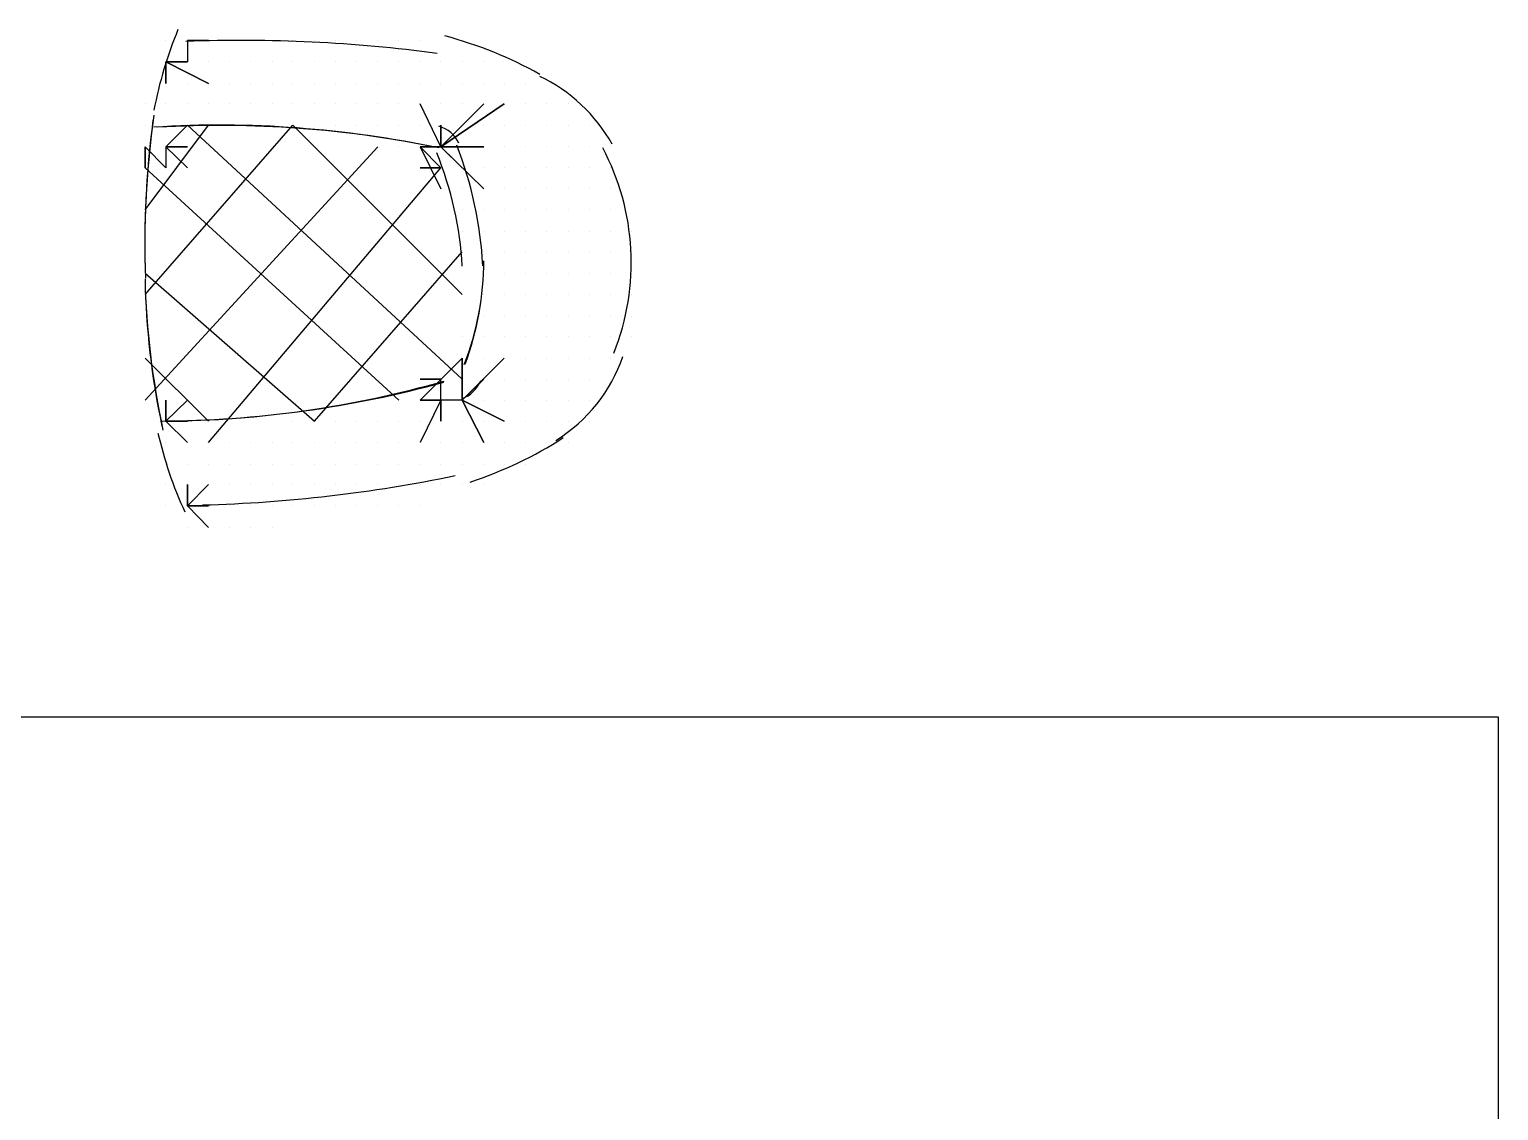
# Model space of a CAD drawing. Header units: millimetres. Extents: x 14 to 406, y 10 to 287.
# Drawn here: x 331.098 to 334.038, y 134.313 to 136.477 of the extents above; entities that cross this region are included whole.
import ezdxf

# ---------------------------------------------------------------- set-up
doc = ezdxf.new("R2010")
doc.units = ezdxf.units.MM
doc.layers.get('0').update_dxf_attribs({"linetype": 'CONTINUOUS'})

msp = doc.modelspace()

# ---------------------------------------------------------------- linework, layer by layer
at = {"color": 0}
for p, q in [((331.371, 136.455), (331.371, 136.455)), ((331.371, 136.455), (331.371, 136.455)), ((331.414, 136.455), (331.456, 136.455)), ((331.456, 136.455), (331.414, 136.455)), ((331.414, 136.455), (331.414, 136.412)), ((331.414, 136.455), (331.414, 136.455)), ((331.414, 136.455), (331.414, 136.455)), ((331.414, 136.455), (331.414, 136.455)), ((331.414, 136.455), (331.414, 136.455)), ((331.456, 136.455), (331.456, 136.455)), ((331.456, 136.455), (331.456, 136.455)), ((331.456, 136.455), (331.456, 136.455)), ((331.456, 136.455), (331.456, 136.455)), ((331.498, 136.455), (331.498, 136.455)), ((331.498, 136.455), (331.498, 136.455)), ((331.498, 136.455), (331.498, 136.455)), ((331.541, 136.455), (331.541, 136.455)), ((331.541, 136.455), (331.541, 136.455)), ((331.541, 136.455), (331.541, 136.455)), ((331.541, 136.455), (331.541, 136.455)), ((331.584, 136.455), (331.584, 136.455)), ((331.584, 136.455), (331.584, 136.455)), ((331.584, 136.455), (331.584, 136.455)), ((331.584, 136.455), (331.584, 136.455)), ((331.625, 136.455), (331.625, 136.455)), ((331.625, 136.455), (331.625, 136.455)), ((331.625, 136.455), (331.625, 136.455)), ((331.625, 136.455), (331.625, 136.455)), ((331.668, 136.455), (331.668, 136.455)), ((331.668, 136.455), (331.668, 136.455)), ((331.668, 136.455), (331.668, 136.455)), ((331.71, 136.455), (331.71, 136.455)), ((331.71, 136.455), (331.71, 136.455)), ((331.71, 136.455), (331.71, 136.455)), ((331.71, 136.455), (331.71, 136.455)), ((331.752, 136.455), (331.752, 136.455)), ((331.752, 136.455), (331.752, 136.455)), ((331.752, 136.455), (331.752, 136.455)), ((331.752, 136.455), (331.752, 136.455)), ((331.795, 136.455), (331.795, 136.455)), ((331.795, 136.455), (331.795, 136.455)), ((331.837, 136.455), (331.837, 136.455)), ((331.88, 136.455), (331.88, 136.455)), ((331.414, 136.412), (331.371, 136.412)), ((331.371, 136.412), (331.456, 136.369)), ((331.456, 136.369), (331.371, 136.412)), ((331.371, 136.412), (331.414, 136.412)), ((331.414, 136.412), (331.371, 136.412)), ((331.371, 136.412), (331.371, 136.369)), ((331.371, 136.369), (331.371, 136.412)), ((331.371, 136.412), (331.371, 136.412)), ((331.371, 136.412), (331.371, 136.412)), ((331.371, 136.412), (331.371, 136.412)), ((331.414, 136.412), (331.414, 136.412)), ((331.414, 136.412), (331.414, 136.412)), ((331.414, 136.412), (331.414, 136.412)), ((331.414, 136.412), (331.414, 136.412)), ((331.414, 136.412), (331.414, 136.412)), ((331.456, 136.412), (331.456, 136.412)), ((331.456, 136.412), (331.456, 136.412)), ((331.456, 136.412), (331.456, 136.412)), ((331.498, 136.412), (331.498, 136.412)), ((331.498, 136.412), (331.498, 136.412)), ((331.498, 136.412), (331.498, 136.412)), ((331.498, 136.412), (331.498, 136.412)), ((331.541, 136.412), (331.541, 136.412)), ((331.541, 136.412), (331.541, 136.412)), ((331.541, 136.412), (331.541, 136.412)), ((331.541, 136.412), (331.541, 136.412)), ((331.584, 136.412), (331.584, 136.412)), ((331.584, 136.412), (331.584, 136.412)), ((331.584, 136.412), (331.584, 136.412)), ((331.584, 136.412), (331.584, 136.412)), ((331.625, 136.412), (331.625, 136.412)), ((331.625, 136.412), (331.625, 136.412)), ((331.625, 136.412), (331.625, 136.412)), ((331.625, 136.412), (331.625, 136.412)), ((331.625, 136.412), (331.625, 136.412)), ((331.668, 136.412), (331.668, 136.412)), ((331.668, 136.412), (331.668, 136.412)), ((331.668, 136.412), (331.668, 136.412)), ((331.668, 136.412), (331.668, 136.412)), ((331.71, 136.412), (331.71, 136.412)), ((331.71, 136.412), (331.71, 136.412)), ((331.71, 136.412), (331.71, 136.412)), ((331.71, 136.412), (331.71, 136.412)), ((331.752, 136.412), (331.752, 136.412)), ((331.752, 136.412), (331.752, 136.412)), ((331.752, 136.412), (331.752, 136.412)), ((331.752, 136.412), (331.752, 136.412)), ((331.795, 136.412), (331.795, 136.412)), ((331.795, 136.412), (331.795, 136.412)), ((331.795, 136.412), (331.795, 136.412)), ((331.795, 136.412), (331.795, 136.412)), ((331.837, 136.412), (331.837, 136.412)), ((331.837, 136.412), (331.837, 136.412)), ((331.837, 136.412), (331.837, 136.412)), ((331.837, 136.412), (331.837, 136.412)), ((331.88, 136.412), (331.88, 136.412)), ((331.88, 136.412), (331.88, 136.412)), ((331.88, 136.412), (331.88, 136.412)), ((331.88, 136.412), (331.88, 136.412)), ((331.921, 136.412), (331.921, 136.412)), ((331.921, 136.412), (331.921, 136.412)), ((331.921, 136.412), (331.921, 136.412)), ((331.921, 136.412), (331.921, 136.412)), ((331.964, 136.412), (331.964, 136.412)), ((331.964, 136.412), (331.964, 136.412)), ((331.964, 136.412), (331.964, 136.412)), ((332.007, 136.412), (332.007, 136.412)), ((332.007, 136.412), (332.007, 136.412)), ((331.371, 136.369), (331.371, 136.369)), ((331.371, 136.369), (331.371, 136.369)), ((331.371, 136.369), (331.371, 136.369)), ((331.371, 136.369), (331.371, 136.369)), ((331.414, 136.369), (331.414, 136.369)), ((331.414, 136.369), (331.414, 136.369)), ((331.414, 136.369), (331.414, 136.369)), ((331.414, 136.369), (331.414, 136.369)), ((331.456, 136.369), (331.456, 136.369)), ((331.456, 136.369), (331.456, 136.369)), ((331.456, 136.369), (331.456, 136.369)), ((331.498, 136.369), (331.498, 136.369)), ((331.498, 136.369), (331.498, 136.369)), ((331.498, 136.369), (331.498, 136.369)), ((331.498, 136.369), (331.498, 136.369)), ((331.541, 136.369), (331.541, 136.369)), ((331.541, 136.369), (331.541, 136.369)), ((331.541, 136.369), (331.541, 136.369)), ((331.541, 136.369), (331.541, 136.369)), ((331.584, 136.369), (331.584, 136.369)), ((331.584, 136.369), (331.584, 136.369)), ((331.584, 136.369), (331.584, 136.369)), ((331.584, 136.369), (331.584, 136.369)), ((331.625, 136.369), (331.625, 136.369)), ((331.625, 136.369), (331.625, 136.369)), ((331.625, 136.369), (331.625, 136.369)), ((331.668, 136.369), (331.668, 136.369)), ((331.668, 136.369), (331.668, 136.369)), ((331.668, 136.369), (331.668, 136.369)), ((331.668, 136.369), (331.668, 136.369)), ((331.71, 136.369), (331.71, 136.369)), ((331.71, 136.369), (331.71, 136.369)), ((331.71, 136.369), (331.71, 136.369)), ((331.71, 136.369), (331.71, 136.369)), ((331.752, 136.369), (331.752, 136.369)), ((331.752, 136.369), (331.752, 136.369)), ((331.752, 136.369), (331.752, 136.369)), ((331.752, 136.369), (331.752, 136.369)), ((331.795, 136.369), (331.795, 136.369)), ((331.795, 136.369), (331.795, 136.369)), ((331.795, 136.369), (331.795, 136.369)), ((331.837, 136.369), (331.837, 136.369)), ((331.837, 136.369), (331.837, 136.369)), ((331.837, 136.369), (331.837, 136.369)), ((331.837, 136.369), (331.837, 136.369)), ((331.88, 136.369), (331.88, 136.369)), ((331.88, 136.369), (331.88, 136.369)), ((331.88, 136.369), (331.88, 136.369)), ((331.88, 136.369), (331.88, 136.369)), ((331.921, 136.369), (331.921, 136.369)), ((331.921, 136.369), (331.921, 136.369)), ((331.921, 136.369), (331.921, 136.369)), ((331.921, 136.369), (331.921, 136.369)), ((331.964, 136.369), (331.964, 136.369)), ((331.964, 136.369), (331.964, 136.369)), ((331.964, 136.369), (331.964, 136.369)), ((332.007, 136.369), (332.007, 136.369)), ((332.007, 136.369), (332.007, 136.369)), ((332.007, 136.369), (332.007, 136.369)), ((332.007, 136.369), (332.007, 136.369)), ((332.048, 136.369), (332.048, 136.369)), ((332.048, 136.369), (332.048, 136.369)), ((332.048, 136.369), (332.048, 136.369)), ((332.048, 136.369), (332.048, 136.369)), ((332.091, 136.369), (332.091, 136.369)), ((332.091, 136.369), (332.091, 136.369)), ((331.329, 136.328), (331.329, 136.328)), ((331.371, 136.328), (331.371, 136.328)), ((331.371, 136.328), (331.371, 136.328)), ((331.371, 136.328), (331.371, 136.328)), ((331.371, 136.328), (331.371, 136.328)), ((331.414, 136.328), (331.414, 136.328)), ((331.414, 136.328), (331.414, 136.328)), ((331.414, 136.328), (331.414, 136.328)), ((331.414, 136.328), (331.414, 136.328)), ((331.456, 136.328), (331.456, 136.328)), ((331.456, 136.328), (331.456, 136.328)), ((331.456, 136.328), (331.456, 136.328)), ((331.456, 136.328), (331.456, 136.328)), ((331.498, 136.328), (331.498, 136.328)), ((331.498, 136.328), (331.498, 136.328)), ((331.498, 136.328), (331.498, 136.328)), ((331.498, 136.328), (331.498, 136.328)), ((331.541, 136.328), (331.541, 136.328)), ((331.541, 136.328), (331.541, 136.328)), ((331.541, 136.328), (331.541, 136.328)), ((331.541, 136.328), (331.541, 136.328)), ((331.584, 136.328), (331.584, 136.328)), ((331.584, 136.328), (331.584, 136.328)), ((331.584, 136.328), (331.584, 136.328)), ((331.584, 136.328), (331.584, 136.328)), ((331.625, 136.328), (331.625, 136.328)), ((331.625, 136.328), (331.625, 136.328)), ((331.625, 136.328), (331.625, 136.328)), ((331.625, 136.328), (331.625, 136.328)), ((331.668, 136.328), (331.668, 136.328)), ((331.668, 136.328), (331.668, 136.328)), ((331.668, 136.328), (331.668, 136.328)), ((331.668, 136.328), (331.668, 136.328)), ((331.71, 136.328), (331.71, 136.328)), ((331.71, 136.328), (331.71, 136.328)), ((331.71, 136.328), (331.71, 136.328)), ((331.71, 136.328), (331.71, 136.328)), ((331.752, 136.328), (331.752, 136.328)), ((331.752, 136.328), (331.752, 136.328)), ((331.752, 136.328), (331.752, 136.328)), ((331.752, 136.328), (331.752, 136.328)), ((331.795, 136.328), (331.795, 136.328)), ((331.795, 136.328), (331.795, 136.328)), ((331.795, 136.328), (331.795, 136.328)), ((331.795, 136.328), (331.795, 136.328)), ((331.837, 136.328), (331.837, 136.328)), ((331.837, 136.328), (331.837, 136.328)), ((331.837, 136.328), (331.837, 136.328)), ((331.837, 136.328), (331.837, 136.328)), ((331.921, 136.242), (331.88, 136.328)), ((331.88, 136.328), (331.88, 136.328)), ((331.88, 136.328), (331.88, 136.328)), ((331.88, 136.328), (331.88, 136.328)), ((331.88, 136.328), (331.88, 136.328)), ((331.921, 136.242), (332.048, 136.328)), ((332.048, 136.328), (331.921, 136.242)), ((331.921, 136.242), (332.007, 136.328)), ((332.007, 136.328), (331.921, 136.242)), ((331.921, 136.328), (331.921, 136.328)), ((331.921, 136.328), (331.921, 136.328)), ((331.921, 136.328), (331.921, 136.328)), ((331.921, 136.328), (331.921, 136.328)), ((331.921, 136.328), (331.921, 136.328)), ((331.964, 136.328), (331.964, 136.328)), ((331.964, 136.328), (331.964, 136.328)), ((331.964, 136.328), (331.964, 136.328)), ((331.964, 136.328), (331.964, 136.328)), ((332.007, 136.328), (332.007, 136.328)), ((332.007, 136.328), (332.007, 136.328)), ((332.007, 136.328), (332.007, 136.328)), ((332.007, 136.328), (332.007, 136.328)), ((332.007, 136.328), (332.007, 136.328)), ((332.048, 136.328), (332.048, 136.328)), ((332.048, 136.328), (332.048, 136.328)), ((332.048, 136.328), (332.048, 136.328)), ((332.048, 136.328), (332.048, 136.328)), ((332.091, 136.328), (332.091, 136.328)), ((332.091, 136.328), (332.091, 136.328)), ((332.091, 136.328), (332.091, 136.328)), ((332.091, 136.328), (332.091, 136.328)), ((332.133, 136.328), (332.133, 136.328)), ((332.133, 136.328), (332.133, 136.328)), ((332.133, 136.328), (332.133, 136.328)), ((332.133, 136.328), (332.133, 136.328)), ((332.176, 136.328), (332.176, 136.328)), ((331.329, 136.285), (331.329, 136.285)), ((331.329, 136.285), (331.329, 136.285)), ((331.329, 136.116), (331.456, 136.285)), ((331.329, 135.946), (331.625, 136.285)), ((331.371, 136.242), (331.414, 136.285)), ((331.414, 136.285), (331.371, 136.242)), ((331.371, 136.285), (331.371, 136.285)), ((331.371, 136.285), (331.371, 136.285)), ((331.371, 136.285), (331.371, 136.285)), ((331.371, 136.285), (331.371, 136.285)), ((331.414, 136.285), (331.414, 136.285)), ((331.414, 136.285), (331.414, 136.285)), ((331.414, 136.285), (331.414, 136.285)), ((331.414, 136.285), (331.964, 135.777)), ((331.456, 136.285), (331.456, 136.285)), ((331.456, 136.285), (331.456, 136.285)), ((331.456, 136.285), (331.456, 136.285)), ((331.456, 136.285), (331.456, 136.285)), ((331.498, 136.285), (331.498, 136.285)), ((331.498, 136.285), (331.498, 136.285)), ((331.498, 136.285), (331.498, 136.285)), ((331.498, 136.285), (331.498, 136.285)), ((331.541, 136.285), (331.541, 136.285)), ((331.541, 136.285), (331.541, 136.285)), ((331.541, 136.285), (331.541, 136.285)), ((331.541, 136.285), (331.541, 136.285)), ((331.584, 136.285), (331.584, 136.285)), ((331.584, 136.285), (331.584, 136.285)), ((331.584, 136.285), (331.584, 136.285)), ((331.625, 136.285), (331.625, 136.285)), ((331.625, 136.285), (331.625, 136.285)), ((331.625, 136.285), (331.625, 136.285)), ((331.625, 136.285), (331.625, 136.285)), ((331.625, 136.285), (331.964, 135.946)), ((331.668, 136.285), (331.668, 136.285)), ((331.668, 136.285), (331.668, 136.285)), ((331.668, 136.285), (331.668, 136.285)), ((331.668, 136.285), (331.668, 136.285)), ((331.71, 136.285), (331.71, 136.285)), ((331.71, 136.285), (331.71, 136.285)), ((331.71, 136.285), (331.71, 136.285)), ((331.71, 136.285), (331.71, 136.285)), ((331.752, 136.285), (331.752, 136.285)), ((331.752, 136.285), (331.752, 136.285)), ((331.752, 136.285), (331.752, 136.285)), ((331.795, 136.285), (331.795, 136.285)), ((331.795, 136.285), (331.795, 136.285)), ((331.795, 136.285), (331.795, 136.285)), ((331.795, 136.285), (331.795, 136.285)), ((331.837, 136.285), (331.837, 136.285)), ((331.837, 136.285), (331.837, 136.285)), ((331.837, 136.285), (331.837, 136.285)), ((331.837, 136.285), (331.837, 136.285)), ((331.88, 136.285), (331.88, 136.285)), ((331.88, 136.285), (331.88, 136.285)), ((331.88, 136.285), (331.88, 136.285)), ((331.88, 136.285), (331.88, 136.285)), ((331.921, 136.242), (331.921, 136.285)), ((331.921, 136.285), (331.921, 136.242)), ((331.921, 136.242), (331.921, 136.285)), ((331.921, 136.285), (331.921, 136.242)), ((331.921, 136.285), (331.921, 136.285)), ((331.921, 136.285), (331.921, 136.285)), ((331.921, 136.285), (331.921, 136.285)), ((331.964, 136.285), (331.964, 136.285)), ((331.964, 136.285), (331.964, 136.285)), ((331.964, 136.285), (331.964, 136.285)), ((331.964, 136.285), (331.964, 136.285)), ((332.007, 136.285), (332.007, 136.285)), ((332.007, 136.285), (332.007, 136.285)), ((332.007, 136.285), (332.007, 136.285)), ((332.007, 136.285), (332.007, 136.285)), ((332.048, 136.285), (332.048, 136.285)), ((332.048, 136.285), (332.048, 136.285)), ((332.048, 136.285), (332.048, 136.285)), ((332.048, 136.285), (332.048, 136.285)), ((332.091, 136.285), (332.091, 136.285)), ((332.091, 136.285), (332.091, 136.285)), ((332.091, 136.285), (332.091, 136.285)), ((332.133, 136.285), (332.133, 136.285)), ((332.133, 136.285), (332.133, 136.285)), ((332.133, 136.285), (332.133, 136.285)), ((332.133, 136.285), (332.133, 136.285)), ((332.176, 136.285), (332.176, 136.285)), ((332.176, 136.285), (332.176, 136.285)), ((332.176, 136.285), (332.176, 136.285)), ((332.176, 136.285), (332.176, 136.285)), ((332.218, 136.285), (332.218, 136.285)), ((331.371, 136.2), (331.329, 136.242)), ((331.329, 136.242), (331.329, 136.2)), ((331.329, 136.2), (331.329, 136.242)), ((331.329, 135.735), (331.795, 136.242)), ((331.371, 136.242), (331.414, 136.242)), ((331.414, 136.242), (331.371, 136.242)), ((331.371, 136.242), (331.414, 136.2)), ((331.414, 136.2), (331.371, 136.242)), ((331.371, 136.242), (331.371, 136.2)), ((331.795, 136.242), (331.795, 136.242)), ((331.837, 136.242), (331.837, 136.242)), ((331.837, 136.242), (331.837, 136.242)), ((331.837, 136.242), (331.837, 136.242)), ((331.837, 136.242), (331.837, 136.242)), ((331.921, 136.242), (331.88, 136.242)), ((331.88, 136.242), (331.921, 136.242)), ((331.921, 136.2), (331.88, 136.242)), ((331.88, 136.242), (331.921, 136.2)), ((331.88, 136.242), (331.88, 136.242)), ((331.88, 136.242), (331.88, 136.242)), ((331.88, 136.242), (331.88, 136.242)), ((331.88, 136.242), (331.88, 136.242)), ((331.88, 136.242), (331.921, 136.158)), ((332.007, 136.158), (331.921, 136.242)), ((331.921, 136.242), (332.007, 136.242)), ((332.007, 136.242), (331.921, 136.242)), ((331.921, 136.242), (331.964, 136.242)), ((331.964, 136.242), (331.921, 136.242)), ((331.921, 136.242), (331.964, 136.2)), ((331.964, 136.2), (331.921, 136.242)), ((331.921, 136.242), (332.007, 136.242)), ((332.007, 136.242), (331.921, 136.242)), ((331.921, 136.242), (331.921, 136.242)), ((331.921, 136.242), (331.921, 136.242)), ((331.921, 136.242), (331.921, 136.242)), ((331.964, 136.242), (331.964, 136.242)), ((331.964, 136.242), (331.964, 136.242)), ((331.964, 136.242), (331.964, 136.242)), ((331.964, 136.242), (331.964, 136.242)), ((332.007, 136.242), (332.007, 136.242)), ((332.007, 136.242), (332.007, 136.242)), ((332.007, 136.242), (332.007, 136.242)), ((332.007, 136.242), (332.007, 136.242)), ((332.048, 136.242), (332.048, 136.242)), ((332.048, 136.242), (332.048, 136.242)), ((332.048, 136.242), (332.048, 136.242)), ((332.048, 136.242), (332.048, 136.242)), ((332.091, 136.242), (332.091, 136.242)), ((332.091, 136.242), (332.091, 136.242)), ((332.091, 136.242), (332.091, 136.242)), ((332.091, 136.242), (332.091, 136.242)), ((332.133, 136.242), (332.133, 136.242)), ((332.133, 136.242), (332.133, 136.242)), ((332.133, 136.242), (332.133, 136.242)), ((332.133, 136.242), (332.133, 136.242)), ((332.176, 136.242), (332.176, 136.242)), ((332.176, 136.242), (332.176, 136.242)), ((332.176, 136.242), (332.176, 136.242)), ((332.176, 136.242), (332.176, 136.242)), ((332.218, 136.242), (332.218, 136.242)), ((332.218, 136.242), (332.218, 136.242)), ((332.218, 136.242), (332.218, 136.242)), ((332.26, 136.242), (332.26, 136.242)), ((331.329, 136.2), (331.837, 135.735)), ((331.456, 135.65), (331.921, 136.2)), ((331.921, 136.2), (331.88, 136.2)), ((331.88, 136.2), (331.921, 136.2)), ((331.921, 136.2), (331.88, 136.2)), ((331.88, 136.2), (331.921, 136.2)), ((331.88, 136.2), (331.88, 136.2)), ((331.921, 136.2), (331.921, 136.2)), ((331.964, 136.2), (331.964, 136.2)), ((331.964, 136.2), (331.964, 136.2)), ((331.964, 136.2), (331.964, 136.2)), ((331.964, 136.2), (331.964, 136.2)), ((332.007, 136.2), (332.007, 136.2)), ((332.007, 136.2), (332.007, 136.2)), ((332.007, 136.2), (332.007, 136.2)), ((332.007, 136.2), (332.007, 136.2)), ((332.048, 136.2), (332.048, 136.2)), ((332.048, 136.2), (332.048, 136.2)), ((332.048, 136.2), (332.048, 136.2)), ((332.091, 136.2), (332.091, 136.2)), ((332.091, 136.2), (332.091, 136.2)), ((332.091, 136.2), (332.091, 136.2)), ((332.091, 136.2), (332.091, 136.2)), ((332.133, 136.2), (332.133, 136.2)), ((332.133, 136.2), (332.133, 136.2)), ((332.133, 136.2), (332.133, 136.2)), ((332.133, 136.2), (332.133, 136.2)), ((332.176, 136.2), (332.176, 136.2)), ((332.176, 136.2), (332.176, 136.2)), ((332.176, 136.2), (332.176, 136.2)), ((332.176, 136.2), (332.176, 136.2)), ((332.218, 136.2), (332.218, 136.2)), ((332.218, 136.2), (332.218, 136.2)), ((332.218, 136.2), (332.218, 136.2)), ((332.26, 136.2), (332.26, 136.2)), ((332.26, 136.2), (332.26, 136.2)), ((331.964, 136.158), (331.964, 136.158)), ((331.964, 136.158), (331.964, 136.158)), ((331.964, 136.158), (331.964, 136.158)), ((332.007, 136.158), (332.007, 136.158)), ((332.007, 136.158), (332.007, 136.158)), ((332.007, 136.158), (332.007, 136.158)), ((332.007, 136.158), (332.007, 136.158)), ((332.048, 136.158), (332.048, 136.158)), ((332.048, 136.158), (332.048, 136.158)), ((332.048, 136.158), (332.048, 136.158)), ((332.091, 136.158), (332.091, 136.158)), ((332.091, 136.158), (332.091, 136.158)), ((332.091, 136.158), (332.091, 136.158)), ((332.091, 136.158), (332.091, 136.158)), ((332.133, 136.158), (332.133, 136.158)), ((332.133, 136.158), (332.133, 136.158)), ((332.133, 136.158), (332.133, 136.158)), ((332.133, 136.158), (332.133, 136.158)), ((332.176, 136.158), (332.176, 136.158)), ((332.176, 136.158), (332.176, 136.158)), ((332.176, 136.158), (332.176, 136.158)), ((332.176, 136.158), (332.176, 136.158)), ((332.218, 136.158), (332.218, 136.158)), ((332.218, 136.158), (332.218, 136.158)), ((332.218, 136.158), (332.218, 136.158)), ((332.26, 136.158), (332.26, 136.158)), ((332.26, 136.158), (332.26, 136.158)), ((332.26, 136.158), (332.26, 136.158)), ((331.964, 136.116), (331.964, 136.116)), ((331.964, 136.116), (331.964, 136.116)), ((332.007, 136.116), (332.007, 136.116)), ((332.007, 136.116), (332.007, 136.116)), ((332.007, 136.116), (332.007, 136.116)), ((332.048, 136.116), (332.048, 136.116)), ((332.048, 136.116), (332.048, 136.116)), ((332.048, 136.116), (332.048, 136.116)), ((332.048, 136.116), (332.048, 136.116)), ((332.091, 136.116), (332.091, 136.116)), ((332.091, 136.116), (332.091, 136.116)), ((332.091, 136.116), (332.091, 136.116)), ((332.091, 136.116), (332.091, 136.116)), ((332.133, 136.116), (332.133, 136.116)), ((332.133, 136.116), (332.133, 136.116)), ((332.133, 136.116), (332.133, 136.116)), ((332.133, 136.116), (332.133, 136.116)), ((332.133, 136.116), (332.133, 136.116)), ((332.176, 136.116), (332.176, 136.116)), ((332.176, 136.116), (332.176, 136.116)), ((332.176, 136.116), (332.176, 136.116)), ((332.218, 136.116), (332.218, 136.116)), ((332.218, 136.116), (332.218, 136.116)), ((332.218, 136.116), (332.218, 136.116)), ((332.218, 136.116), (332.218, 136.116)), ((332.26, 136.116), (332.26, 136.116)), ((332.26, 136.116), (332.26, 136.116)), ((332.26, 136.116), (332.26, 136.116)), ((332.26, 136.116), (332.26, 136.116)), ((331.964, 136.073), (331.964, 136.073)), ((331.964, 136.073), (331.964, 136.073)), ((332.007, 136.073), (332.007, 136.073)), ((332.007, 136.073), (332.007, 136.073)), ((332.007, 136.073), (332.007, 136.073)), ((332.048, 136.073), (332.048, 136.073)), ((332.048, 136.073), (332.048, 136.073)), ((332.048, 136.073), (332.048, 136.073)), ((332.048, 136.073), (332.048, 136.073)), ((332.091, 136.073), (332.091, 136.073)), ((332.091, 136.073), (332.091, 136.073)), ((332.091, 136.073), (332.091, 136.073)), ((332.091, 136.073), (332.091, 136.073)), ((332.133, 136.073), (332.133, 136.073)), ((332.133, 136.073), (332.133, 136.073)), ((332.133, 136.073), (332.133, 136.073)), ((332.133, 136.073), (332.133, 136.073)), ((332.176, 136.073), (332.176, 136.073)), ((332.176, 136.073), (332.176, 136.073)), ((332.176, 136.073), (332.176, 136.073)), ((332.218, 136.073), (332.218, 136.073)), ((332.218, 136.073), (332.218, 136.073)), ((332.218, 136.073), (332.218, 136.073)), ((332.218, 136.073), (332.218, 136.073)), ((332.26, 136.073), (332.26, 136.073)), ((332.26, 136.073), (332.26, 136.073)), ((332.26, 136.073), (332.26, 136.073)), ((332.26, 136.073), (332.26, 136.073)), ((332.303, 136.073), (332.303, 136.073)), ((331.668, 135.693), (331.964, 136.032)), ((332.007, 136.032), (332.007, 136.032)), ((332.007, 136.032), (332.007, 136.032)), ((332.007, 136.032), (332.007, 136.032)), ((332.007, 136.032), (332.007, 136.032)), ((332.048, 136.032), (332.048, 136.032)), ((332.048, 136.032), (332.048, 136.032)), ((332.048, 136.032), (332.048, 136.032)), ((332.048, 136.032), (332.048, 136.032)), ((332.091, 136.032), (332.091, 136.032)), ((332.091, 136.032), (332.091, 136.032)), ((332.091, 136.032), (332.091, 136.032)), ((332.091, 136.032), (332.091, 136.032)), ((332.133, 136.032), (332.133, 136.032)), ((332.133, 136.032), (332.133, 136.032)), ((332.133, 136.032), (332.133, 136.032)), ((332.176, 136.032), (332.176, 136.032)), ((332.176, 136.032), (332.176, 136.032)), ((332.176, 136.032), (332.176, 136.032)), ((332.176, 136.032), (332.176, 136.032)), ((332.218, 136.032), (332.218, 136.032)), ((332.218, 136.032), (332.218, 136.032)), ((332.218, 136.032), (332.218, 136.032)), ((332.218, 136.032), (332.218, 136.032)), ((332.26, 136.032), (332.26, 136.032)), ((332.26, 136.032), (332.26, 136.032)), ((332.26, 136.032), (332.26, 136.032)), ((332.26, 136.032), (332.26, 136.032)), ((332.303, 136.032), (332.303, 136.032)), ((332.303, 136.032), (332.303, 136.032)), ((331.329, 135.989), (331.668, 135.693)), ((332.007, 135.989), (332.007, 135.989)), ((332.007, 135.989), (332.007, 135.989)), ((332.007, 135.989), (332.007, 135.989)), ((332.007, 135.989), (332.007, 135.989)), ((332.048, 135.989), (332.048, 135.989)), ((332.048, 135.989), (332.048, 135.989)), ((332.048, 135.989), (332.048, 135.989)), ((332.048, 135.989), (332.048, 135.989)), ((332.091, 135.989), (332.091, 135.989)), ((332.091, 135.989), (332.091, 135.989)), ((332.091, 135.989), (332.091, 135.989)), ((332.091, 135.989), (332.091, 135.989)), ((332.091, 135.989), (332.091, 135.989)), ((332.133, 135.989), (332.133, 135.989)), ((332.133, 135.989), (332.133, 135.989)), ((332.133, 135.989), (332.133, 135.989)), ((332.176, 135.989), (332.176, 135.989)), ((332.176, 135.989), (332.176, 135.989)), ((332.176, 135.989), (332.176, 135.989)), ((332.176, 135.989), (332.176, 135.989)), ((332.218, 135.989), (332.218, 135.989)), ((332.218, 135.989), (332.218, 135.989)), ((332.218, 135.989), (332.218, 135.989)), ((332.218, 135.989), (332.218, 135.989)), ((332.26, 135.989), (332.26, 135.989)), ((332.26, 135.989), (332.26, 135.989)), ((332.26, 135.989), (332.26, 135.989)), ((332.26, 135.989), (332.26, 135.989)), ((332.303, 135.989), (332.303, 135.989)), ((332.007, 135.946), (332.007, 135.946)), ((332.007, 135.946), (332.007, 135.946)), ((332.007, 135.946), (332.007, 135.946)), ((332.007, 135.946), (332.007, 135.946)), ((332.048, 135.946), (332.048, 135.946)), ((332.048, 135.946), (332.048, 135.946)), ((332.048, 135.946), (332.048, 135.946)), ((332.048, 135.946), (332.048, 135.946)), ((332.091, 135.946), (332.091, 135.946)), ((332.091, 135.946), (332.091, 135.946)), ((332.091, 135.946), (332.091, 135.946)), ((332.091, 135.946), (332.091, 135.946)), ((332.133, 135.946), (332.133, 135.946)), ((332.133, 135.946), (332.133, 135.946)), ((332.133, 135.946), (332.133, 135.946)), ((332.133, 135.946), (332.133, 135.946)), ((332.176, 135.946), (332.176, 135.946)), ((332.176, 135.946), (332.176, 135.946)), ((332.176, 135.946), (332.176, 135.946)), ((332.176, 135.946), (332.176, 135.946)), ((332.218, 135.946), (332.218, 135.946)), ((332.218, 135.946), (332.218, 135.946)), ((332.218, 135.946), (332.218, 135.946)), ((332.218, 135.946), (332.218, 135.946)), ((332.26, 135.946), (332.26, 135.946)), ((332.26, 135.946), (332.26, 135.946)), ((332.26, 135.946), (332.26, 135.946)), ((332.26, 135.946), (332.26, 135.946)), ((332.303, 135.946), (332.303, 135.946)), ((332.303, 135.946), (332.303, 135.946)), ((332.007, 135.903), (332.007, 135.903)), ((332.007, 135.903), (332.007, 135.903)), ((332.007, 135.903), (332.007, 135.903)), ((332.007, 135.903), (332.007, 135.903)), ((332.007, 135.903), (332.007, 135.903)), ((332.048, 135.903), (332.048, 135.903)), ((332.048, 135.903), (332.048, 135.903)), ((332.048, 135.903), (332.048, 135.903)), ((332.048, 135.903), (332.048, 135.903)), ((332.091, 135.903), (332.091, 135.903)), ((332.091, 135.903), (332.091, 135.903)), ((332.091, 135.903), (332.091, 135.903)), ((332.133, 135.903), (332.133, 135.903)), ((332.133, 135.903), (332.133, 135.903)), ((332.133, 135.903), (332.133, 135.903)), ((332.133, 135.903), (332.133, 135.903)), ((332.176, 135.903), (332.176, 135.903)), ((332.176, 135.903), (332.176, 135.903)), ((332.176, 135.903), (332.176, 135.903)), ((332.176, 135.903), (332.176, 135.903)), ((332.218, 135.903), (332.218, 135.903)), ((332.218, 135.903), (332.218, 135.903)), ((332.218, 135.903), (332.218, 135.903)), ((332.218, 135.903), (332.218, 135.903)), ((332.26, 135.903), (332.26, 135.903)), ((332.26, 135.903), (332.26, 135.903)), ((332.26, 135.903), (332.26, 135.903)), ((332.303, 135.903), (332.303, 135.903)), ((332.303, 135.903), (332.303, 135.903)), ((331.964, 135.862), (331.964, 135.862)), ((332.007, 135.862), (332.007, 135.862)), ((332.007, 135.862), (332.007, 135.862)), ((332.007, 135.862), (332.007, 135.862)), ((332.007, 135.862), (332.007, 135.862)), ((332.048, 135.862), (332.048, 135.862)), ((332.048, 135.862), (332.048, 135.862)), ((332.048, 135.862), (332.048, 135.862)), ((332.048, 135.862), (332.048, 135.862)), ((332.091, 135.862), (332.091, 135.862)), ((332.091, 135.862), (332.091, 135.862)), ((332.091, 135.862), (332.091, 135.862)), ((332.091, 135.862), (332.091, 135.862)), ((332.133, 135.862), (332.133, 135.862)), ((332.133, 135.862), (332.133, 135.862)), ((332.133, 135.862), (332.133, 135.862)), ((332.133, 135.862), (332.133, 135.862)), ((332.176, 135.862), (332.176, 135.862)), ((332.176, 135.862), (332.176, 135.862)), ((332.176, 135.862), (332.176, 135.862)), ((332.176, 135.862), (332.176, 135.862)), ((332.218, 135.862), (332.218, 135.862)), ((332.218, 135.862), (332.218, 135.862)), ((332.218, 135.862), (332.218, 135.862)), ((332.218, 135.862), (332.218, 135.862)), ((332.26, 135.862), (332.26, 135.862)), ((332.26, 135.862), (332.26, 135.862)), ((332.26, 135.862), (332.26, 135.862)), ((332.26, 135.862), (332.26, 135.862)), ((332.303, 135.862), (332.303, 135.862)), ((331.329, 135.819), (331.456, 135.693)), ((331.88, 135.735), (331.964, 135.819)), ((331.964, 135.735), (331.964, 135.819)), ((331.964, 135.819), (331.964, 135.735)), ((331.964, 135.735), (332.048, 135.819)), ((331.964, 135.819), (331.964, 135.819)), ((331.964, 135.819), (331.964, 135.819)), ((332.007, 135.819), (332.007, 135.819)), ((332.007, 135.819), (332.007, 135.819)), ((332.007, 135.819), (332.007, 135.819)), ((332.007, 135.819), (332.007, 135.819)), ((332.048, 135.819), (332.048, 135.819)), ((332.048, 135.819), (332.048, 135.819)), ((332.048, 135.819), (332.048, 135.819)), ((332.091, 135.819), (332.091, 135.819)), ((332.091, 135.819), (332.091, 135.819)), ((332.091, 135.819), (332.091, 135.819)), ((332.091, 135.819), (332.091, 135.819)), ((332.133, 135.819), (332.133, 135.819)), ((332.133, 135.819), (332.133, 135.819)), ((332.133, 135.819), (332.133, 135.819)), ((332.133, 135.819), (332.133, 135.819)), ((332.176, 135.819), (332.176, 135.819)), ((332.176, 135.819), (332.176, 135.819)), ((332.176, 135.819), (332.176, 135.819)), ((332.176, 135.819), (332.176, 135.819)), ((332.218, 135.819), (332.218, 135.819)), ((332.218, 135.819), (332.218, 135.819)), ((332.218, 135.819), (332.218, 135.819)), ((332.26, 135.819), (332.26, 135.819)), ((332.26, 135.819), (332.26, 135.819)), ((332.26, 135.819), (332.26, 135.819)), ((331.921, 135.777), (331.88, 135.777)), ((331.88, 135.777), (331.921, 135.777)), ((331.921, 135.735), (331.921, 135.777)), ((331.921, 135.777), (331.921, 135.777)), ((331.964, 135.735), (332.007, 135.777)), ((332.007, 135.777), (331.964, 135.735)), ((331.964, 135.735), (332.007, 135.777)), ((332.007, 135.777), (331.964, 135.735)), ((331.964, 135.777), (331.964, 135.777)), ((331.964, 135.777), (331.964, 135.777)), ((331.964, 135.777), (331.964, 135.777)), ((331.964, 135.777), (331.964, 135.777)), ((332.007, 135.777), (332.007, 135.777)), ((332.007, 135.777), (332.007, 135.777)), ((332.007, 135.777), (332.007, 135.777)), ((332.007, 135.777), (332.007, 135.777)), ((332.048, 135.777), (332.048, 135.777)), ((332.048, 135.777), (332.048, 135.777)), ((332.048, 135.777), (332.048, 135.777)), ((332.091, 135.777), (332.091, 135.777)), ((332.091, 135.777), (332.091, 135.777)), ((332.091, 135.777), (332.091, 135.777)), ((332.091, 135.777), (332.091, 135.777)), ((332.133, 135.777), (332.133, 135.777)), ((332.133, 135.777), (332.133, 135.777)), ((332.133, 135.777), (332.133, 135.777)), ((332.133, 135.777), (332.133, 135.777)), ((332.176, 135.777), (332.176, 135.777)), ((332.176, 135.777), (332.176, 135.777)), ((332.176, 135.777), (332.176, 135.777)), ((332.176, 135.777), (332.176, 135.777)), ((332.218, 135.777), (332.218, 135.777)), ((332.218, 135.777), (332.218, 135.777)), ((332.218, 135.777), (332.218, 135.777)), ((332.26, 135.777), (332.26, 135.777)), ((332.26, 135.777), (332.26, 135.777)), ((331.371, 135.693), (331.414, 135.735)), ((331.414, 135.735), (331.371, 135.693)), ((331.371, 135.693), (331.371, 135.735)), ((331.371, 135.735), (331.371, 135.693)), ((331.371, 135.693), (331.371, 135.735)), ((331.371, 135.735), (331.371, 135.693)), ((331.837, 135.735), (331.837, 135.735)), ((331.921, 135.735), (331.88, 135.65)), ((331.921, 135.735), (331.88, 135.735)), ((331.88, 135.735), (331.921, 135.735)), ((331.88, 135.735), (331.88, 135.735)), ((331.88, 135.735), (331.88, 135.735)), ((331.88, 135.735), (331.88, 135.735)), ((331.964, 135.735), (331.921, 135.735)), ((331.921, 135.735), (331.921, 135.693)), ((331.921, 135.693), (331.921, 135.735)), ((331.921, 135.735), (331.921, 135.693)), ((331.921, 135.693), (331.921, 135.735)), ((331.921, 135.735), (331.921, 135.735)), ((331.921, 135.735), (331.921, 135.735)), ((331.921, 135.735), (331.921, 135.735)), ((331.921, 135.735), (331.921, 135.735)), ((331.921, 135.735), (331.921, 135.735)), ((331.964, 135.735), (332.007, 135.65)), ((332.007, 135.65), (331.964, 135.735)), ((331.964, 135.735), (332.048, 135.693)), ((332.048, 135.693), (331.964, 135.735)), ((331.964, 135.735), (331.964, 135.735)), ((331.964, 135.735), (331.964, 135.735)), ((331.964, 135.735), (331.964, 135.735)), ((331.964, 135.735), (331.964, 135.735)), ((332.007, 135.735), (332.007, 135.735)), ((332.007, 135.735), (332.007, 135.735)), ((332.007, 135.735), (332.007, 135.735)), ((332.048, 135.735), (332.048, 135.735)), ((332.048, 135.735), (332.048, 135.735)), ((332.048, 135.735), (332.048, 135.735)), ((332.048, 135.735), (332.048, 135.735)), ((332.091, 135.735), (332.091, 135.735)), ((332.091, 135.735), (332.091, 135.735)), ((332.091, 135.735), (332.091, 135.735)), ((332.091, 135.735), (332.091, 135.735)), ((332.133, 135.735), (332.133, 135.735)), ((332.133, 135.735), (332.133, 135.735)), ((332.133, 135.735), (332.133, 135.735)), ((332.133, 135.735), (332.133, 135.735)), ((332.176, 135.735), (332.176, 135.735)), ((332.176, 135.735), (332.176, 135.735)), ((332.176, 135.735), (332.176, 135.735)), ((332.218, 135.735), (332.218, 135.735)), ((332.218, 135.735), (332.218, 135.735)), ((332.218, 135.735), (332.218, 135.735)), ((332.218, 135.735), (332.218, 135.735)), ((331.371, 135.693), (331.414, 135.65)), ((331.414, 135.65), (331.371, 135.693)), ((331.371, 135.693), (331.414, 135.693)), ((331.414, 135.693), (331.371, 135.693)), ((331.625, 135.693), (331.625, 135.693)), ((331.668, 135.693), (331.668, 135.693)), ((331.668, 135.693), (331.668, 135.693)), ((331.71, 135.693), (331.71, 135.693)), ((331.71, 135.693), (331.71, 135.693)), ((331.71, 135.693), (331.71, 135.693)), ((331.71, 135.693), (331.71, 135.693)), ((331.752, 135.693), (331.752, 135.693)), ((331.752, 135.693), (331.752, 135.693)), ((331.752, 135.693), (331.752, 135.693)), ((331.752, 135.693), (331.752, 135.693)), ((331.795, 135.693), (331.795, 135.693)), ((331.795, 135.693), (331.795, 135.693)), ((331.795, 135.693), (331.795, 135.693)), ((331.795, 135.693), (331.795, 135.693)), ((331.837, 135.693), (331.837, 135.693)), ((331.837, 135.693), (331.837, 135.693)), ((331.837, 135.693), (331.837, 135.693)), ((331.88, 135.693), (331.88, 135.693)), ((331.88, 135.693), (331.88, 135.693)), ((331.88, 135.693), (331.88, 135.693)), ((331.88, 135.693), (331.88, 135.693)), ((331.921, 135.693), (331.921, 135.693)), ((331.921, 135.693), (331.921, 135.693)), ((331.921, 135.693), (331.921, 135.693)), ((331.921, 135.693), (331.921, 135.693)), ((331.964, 135.693), (331.964, 135.693)), ((331.964, 135.693), (331.964, 135.693)), ((331.964, 135.693), (331.964, 135.693)), ((331.964, 135.693), (331.964, 135.693)), ((332.007, 135.693), (332.007, 135.693)), ((332.007, 135.693), (332.007, 135.693)), ((332.007, 135.693), (332.007, 135.693)), ((332.048, 135.693), (332.048, 135.693)), ((332.048, 135.693), (332.048, 135.693)), ((332.048, 135.693), (332.048, 135.693)), ((332.048, 135.693), (332.048, 135.693)), ((332.091, 135.693), (332.091, 135.693)), ((332.091, 135.693), (332.091, 135.693)), ((332.091, 135.693), (332.091, 135.693)), ((332.091, 135.693), (332.091, 135.693)), ((332.133, 135.693), (332.133, 135.693)), ((332.133, 135.693), (332.133, 135.693)), ((332.133, 135.693), (332.133, 135.693)), ((332.133, 135.693), (332.133, 135.693)), ((332.176, 135.693), (332.176, 135.693)), ((332.176, 135.693), (332.176, 135.693)), ((332.176, 135.693), (332.176, 135.693)), ((332.218, 135.693), (332.218, 135.693)), ((331.371, 135.65), (331.371, 135.65)), ((331.371, 135.65), (331.371, 135.65)), ((331.371, 135.65), (331.371, 135.65)), ((331.371, 135.65), (331.371, 135.65)), ((331.414, 135.65), (331.414, 135.65)), ((331.414, 135.65), (331.414, 135.65)), ((331.414, 135.65), (331.414, 135.65)), ((331.414, 135.65), (331.414, 135.65)), ((331.456, 135.65), (331.456, 135.65)), ((331.456, 135.65), (331.456, 135.65)), ((331.456, 135.65), (331.456, 135.65)), ((331.498, 135.65), (331.498, 135.65)), ((331.498, 135.65), (331.498, 135.65)), ((331.498, 135.65), (331.498, 135.65)), ((331.498, 135.65), (331.498, 135.65)), ((331.541, 135.65), (331.541, 135.65)), ((331.541, 135.65), (331.541, 135.65)), ((331.541, 135.65), (331.541, 135.65)), ((331.541, 135.65), (331.541, 135.65)), ((331.584, 135.65), (331.584, 135.65)), ((331.584, 135.65), (331.584, 135.65)), ((331.584, 135.65), (331.584, 135.65)), ((331.584, 135.65), (331.584, 135.65)), ((331.584, 135.65), (331.584, 135.65)), ((331.625, 135.65), (331.625, 135.65)), ((331.625, 135.65), (331.625, 135.65)), ((331.625, 135.65), (331.625, 135.65)), ((331.625, 135.65), (331.625, 135.65)), ((331.668, 135.65), (331.668, 135.65)), ((331.668, 135.65), (331.668, 135.65)), ((331.668, 135.65), (331.668, 135.65)), ((331.668, 135.65), (331.668, 135.65)), ((331.71, 135.65), (331.71, 135.65)), ((331.71, 135.65), (331.71, 135.65)), ((331.71, 135.65), (331.71, 135.65)), ((331.71, 135.65), (331.71, 135.65)), ((331.752, 135.65), (331.752, 135.65)), ((331.752, 135.65), (331.752, 135.65)), ((331.752, 135.65), (331.752, 135.65)), ((331.752, 135.65), (331.752, 135.65)), ((331.795, 135.65), (331.795, 135.65)), ((331.795, 135.65), (331.795, 135.65)), ((331.795, 135.65), (331.795, 135.65)), ((331.795, 135.65), (331.795, 135.65)), ((331.837, 135.65), (331.837, 135.65)), ((331.837, 135.65), (331.837, 135.65)), ((331.837, 135.65), (331.837, 135.65)), ((331.837, 135.65), (331.837, 135.65)), ((331.88, 135.65), (331.88, 135.65)), ((331.88, 135.65), (331.88, 135.65)), ((331.88, 135.65), (331.88, 135.65)), ((331.88, 135.65), (331.88, 135.65)), ((331.921, 135.65), (331.921, 135.65)), ((331.921, 135.65), (331.921, 135.65)), ((331.921, 135.65), (331.921, 135.65)), ((331.921, 135.65), (331.921, 135.65)), ((331.964, 135.65), (331.964, 135.65)), ((331.964, 135.65), (331.964, 135.65)), ((331.964, 135.65), (331.964, 135.65)), ((331.964, 135.65), (331.964, 135.65)), ((332.007, 135.65), (332.007, 135.65)), ((332.007, 135.65), (332.007, 135.65)), ((332.007, 135.65), (332.007, 135.65)), ((332.007, 135.65), (332.007, 135.65)), ((332.048, 135.65), (332.048, 135.65)), ((332.048, 135.65), (332.048, 135.65)), ((332.048, 135.65), (332.048, 135.65)), ((332.048, 135.65), (332.048, 135.65)), ((332.091, 135.65), (332.091, 135.65)), ((332.091, 135.65), (332.091, 135.65)), ((332.091, 135.65), (332.091, 135.65)), ((332.091, 135.65), (332.091, 135.65)), ((332.133, 135.65), (332.133, 135.65)), ((332.133, 135.65), (332.133, 135.65)), ((332.133, 135.65), (332.133, 135.65)), ((332.133, 135.65), (332.133, 135.65)), ((332.176, 135.65), (332.176, 135.65)), ((331.371, 135.607), (331.371, 135.607)), ((331.371, 135.607), (331.371, 135.607)), ((331.371, 135.607), (331.371, 135.607)), ((331.414, 135.607), (331.414, 135.607)), ((331.414, 135.607), (331.414, 135.607)), ((331.414, 135.607), (331.414, 135.607)), ((331.414, 135.607), (331.414, 135.607)), ((331.456, 135.607), (331.456, 135.607)), ((331.456, 135.607), (331.456, 135.607)), ((331.456, 135.607), (331.456, 135.607)), ((331.498, 135.607), (331.498, 135.607)), ((331.498, 135.607), (331.498, 135.607)), ((331.498, 135.607), (331.498, 135.607)), ((331.498, 135.607), (331.498, 135.607)), ((331.541, 135.607), (331.541, 135.607)), ((331.541, 135.607), (331.541, 135.607)), ((331.541, 135.607), (331.541, 135.607)), ((331.541, 135.607), (331.541, 135.607)), ((331.584, 135.607), (331.584, 135.607)), ((331.584, 135.607), (331.584, 135.607)), ((331.584, 135.607), (331.584, 135.607)), ((331.584, 135.607), (331.584, 135.607)), ((331.625, 135.607), (331.625, 135.607)), ((331.625, 135.607), (331.625, 135.607)), ((331.625, 135.607), (331.625, 135.607)), ((331.668, 135.607), (331.668, 135.607)), ((331.668, 135.607), (331.668, 135.607)), ((331.668, 135.607), (331.668, 135.607)), ((331.668, 135.607), (331.668, 135.607)), ((331.71, 135.607), (331.71, 135.607)), ((331.71, 135.607), (331.71, 135.607)), ((331.71, 135.607), (331.71, 135.607)), ((331.71, 135.607), (331.71, 135.607)), ((331.752, 135.607), (331.752, 135.607)), ((331.752, 135.607), (331.752, 135.607)), ((331.752, 135.607), (331.752, 135.607)), ((331.752, 135.607), (331.752, 135.607)), ((331.795, 135.607), (331.795, 135.607)), ((331.795, 135.607), (331.795, 135.607)), ((331.795, 135.607), (331.795, 135.607)), ((331.837, 135.607), (331.837, 135.607)), ((331.837, 135.607), (331.837, 135.607)), ((331.837, 135.607), (331.837, 135.607)), ((331.837, 135.607), (331.837, 135.607)), ((331.88, 135.607), (331.88, 135.607)), ((331.88, 135.607), (331.88, 135.607)), ((331.88, 135.607), (331.88, 135.607)), ((331.88, 135.607), (331.88, 135.607)), ((331.921, 135.607), (331.921, 135.607)), ((331.921, 135.607), (331.921, 135.607)), ((331.921, 135.607), (331.921, 135.607)), ((331.921, 135.607), (331.921, 135.607)), ((331.964, 135.607), (331.964, 135.607)), ((331.964, 135.607), (331.964, 135.607)), ((331.964, 135.607), (331.964, 135.607)), ((332.007, 135.607), (332.007, 135.607)), ((332.007, 135.607), (332.007, 135.607)), ((332.007, 135.607), (332.007, 135.607)), ((332.007, 135.607), (332.007, 135.607)), ((332.048, 135.607), (332.048, 135.607)), ((332.048, 135.607), (332.048, 135.607)), ((332.048, 135.607), (332.048, 135.607)), ((332.048, 135.607), (332.048, 135.607)), ((332.091, 135.607), (332.091, 135.607)), ((332.091, 135.607), (332.091, 135.607)), ((332.091, 135.607), (332.091, 135.607)), ((332.091, 135.607), (332.091, 135.607)), ((331.371, 135.566), (331.371, 135.566)), ((331.371, 135.566), (331.371, 135.566)), ((331.414, 135.523), (331.456, 135.566)), ((331.456, 135.566), (331.414, 135.523)), ((331.414, 135.523), (331.414, 135.566)), ((331.414, 135.566), (331.414, 135.523)), ((331.414, 135.523), (331.414, 135.566)), ((331.414, 135.566), (331.414, 135.523)), ((331.414, 135.566), (331.414, 135.566)), ((331.414, 135.566), (331.414, 135.566)), ((331.414, 135.566), (331.414, 135.566)), ((331.414, 135.566), (331.414, 135.566)), ((331.456, 135.566), (331.456, 135.566)), ((331.456, 135.566), (331.456, 135.566)), ((331.456, 135.566), (331.456, 135.566)), ((331.456, 135.566), (331.456, 135.566)), ((331.498, 135.566), (331.498, 135.566)), ((331.498, 135.566), (331.498, 135.566)), ((331.498, 135.566), (331.498, 135.566)), ((331.498, 135.566), (331.498, 135.566)), ((331.541, 135.566), (331.541, 135.566)), ((331.541, 135.566), (331.541, 135.566)), ((331.541, 135.566), (331.541, 135.566)), ((331.541, 135.566), (331.541, 135.566)), ((331.584, 135.566), (331.584, 135.566)), ((331.584, 135.566), (331.584, 135.566)), ((331.584, 135.566), (331.584, 135.566)), ((331.584, 135.566), (331.584, 135.566)), ((331.625, 135.566), (331.625, 135.566)), ((331.625, 135.566), (331.625, 135.566)), ((331.625, 135.566), (331.625, 135.566)), ((331.625, 135.566), (331.625, 135.566)), ((331.668, 135.566), (331.668, 135.566)), ((331.668, 135.566), (331.668, 135.566)), ((331.668, 135.566), (331.668, 135.566)), ((331.668, 135.566), (331.668, 135.566)), ((331.71, 135.566), (331.71, 135.566)), ((331.71, 135.566), (331.71, 135.566)), ((331.71, 135.566), (331.71, 135.566)), ((331.71, 135.566), (331.71, 135.566)), ((331.752, 135.566), (331.752, 135.566)), ((331.752, 135.566), (331.752, 135.566)), ((331.752, 135.566), (331.752, 135.566)), ((331.752, 135.566), (331.752, 135.566)), ((331.795, 135.566), (331.795, 135.566)), ((331.795, 135.566), (331.795, 135.566)), ((331.795, 135.566), (331.795, 135.566)), ((331.795, 135.566), (331.795, 135.566)), ((331.837, 135.566), (331.837, 135.566)), ((331.837, 135.566), (331.837, 135.566)), ((331.837, 135.566), (331.837, 135.566)), ((331.837, 135.566), (331.837, 135.566)), ((331.837, 135.566), (331.837, 135.566)), ((331.88, 135.566), (331.88, 135.566)), ((331.88, 135.566), (331.88, 135.566)), ((331.88, 135.566), (331.88, 135.566)), ((331.88, 135.566), (331.88, 135.566)), ((331.921, 135.566), (331.921, 135.566)), ((331.921, 135.566), (331.921, 135.566)), ((331.921, 135.566), (331.921, 135.566)), ((331.921, 135.566), (331.921, 135.566)), ((331.964, 135.566), (331.964, 135.566)), ((331.964, 135.566), (331.964, 135.566)), ((331.964, 135.566), (331.964, 135.566)), ((331.964, 135.566), (331.964, 135.566)), ((332.007, 135.566), (332.007, 135.566)), ((332.007, 135.566), (332.007, 135.566)), ((332.007, 135.566), (332.007, 135.566)), ((331.371, 135.523), (331.371, 135.523)), ((331.414, 135.523), (331.456, 135.48)), ((331.456, 135.48), (331.414, 135.523)), ((331.414, 135.523), (331.456, 135.523)), ((331.456, 135.523), (331.414, 135.523)), ((331.414, 135.523), (331.414, 135.523)), ((331.414, 135.523), (331.414, 135.523)), ((331.414, 135.523), (331.414, 135.523)), ((331.414, 135.523), (331.414, 135.523)), ((331.456, 135.523), (331.456, 135.523)), ((331.456, 135.523), (331.456, 135.523)), ((331.456, 135.523), (331.456, 135.523)), ((331.456, 135.523), (331.456, 135.523)), ((331.498, 135.523), (331.498, 135.523)), ((331.498, 135.523), (331.498, 135.523)), ((331.498, 135.523), (331.498, 135.523)), ((331.498, 135.523), (331.498, 135.523)), ((331.541, 135.523), (331.541, 135.523)), ((331.541, 135.523), (331.541, 135.523)), ((331.541, 135.523), (331.541, 135.523)), ((331.541, 135.523), (331.541, 135.523)), ((331.584, 135.523), (331.584, 135.523)), ((331.584, 135.523), (331.584, 135.523)), ((331.584, 135.523), (331.584, 135.523)), ((331.625, 135.523), (331.625, 135.523)), ((331.625, 135.523), (331.625, 135.523)), ((331.625, 135.523), (331.625, 135.523)), ((331.625, 135.523), (331.625, 135.523)), ((331.668, 135.523), (331.668, 135.523)), ((331.668, 135.523), (331.668, 135.523)), ((331.668, 135.523), (331.668, 135.523)), ((331.668, 135.523), (331.668, 135.523)), ((331.71, 135.523), (331.71, 135.523)), ((331.71, 135.523), (331.71, 135.523)), ((331.71, 135.523), (331.71, 135.523)), ((331.71, 135.523), (331.71, 135.523)), ((331.752, 135.523), (331.752, 135.523)), ((331.752, 135.523), (331.752, 135.523)), ((331.752, 135.523), (331.752, 135.523)), ((331.752, 135.523), (331.752, 135.523)), ((331.795, 135.523), (331.795, 135.523)), ((331.795, 135.523), (331.795, 135.523)), ((331.795, 135.523), (331.795, 135.523)), ((331.795, 135.523), (331.795, 135.523)), ((331.837, 135.523), (331.837, 135.523)), ((331.837, 135.523), (331.837, 135.523)), ((331.837, 135.523), (331.837, 135.523)), ((331.837, 135.523), (331.837, 135.523)), ((331.88, 135.523), (331.88, 135.523)), ((331.88, 135.523), (331.88, 135.523)), ((331.414, 135.48), (331.414, 135.48)), ((331.414, 135.48), (331.414, 135.48)), ((331.414, 135.48), (331.414, 135.48)), ((331.456, 135.48), (331.456, 135.48)), ((331.456, 135.48), (331.456, 135.48)), ((331.456, 135.48), (331.456, 135.48)), ((331.456, 135.48), (331.456, 135.48)), ((331.498, 135.48), (331.498, 135.48)), ((331.498, 135.48), (331.498, 135.48)), ((331.541, 135.48), (331.541, 135.48)), ((331.541, 135.48), (331.541, 135.48)), ((331.584, 135.48), (331.584, 135.48)), ((331.584, 135.48), (331.584, 135.48)), ((334.038, 135.1), (327.477, 135.1)), ((334.038, 132.475), (334.038, 135.1))]:
    msp.add_line(p, q, dxfattribs=at)
for points in [[(331.395, 136.477), (331.374, 136.424), (331.357, 136.371), (331.347, 136.315)], [(332.119, 136.387), (332.06, 136.42), (331.996, 136.446), (331.929, 136.464)], [(331.914, 136.429), (331.748, 136.451), (331.579, 136.459), (331.411, 136.453)], [(332.264, 136.247), (332.231, 136.306), (332.18, 136.354), (332.119, 136.383)], [(331.347, 136.305), (331.331, 136.197), (331.326, 136.088), (331.33, 135.979)], [(331.345, 136.295), (331.331, 136.19), (331.326, 136.085), (331.33, 135.979)], [(331.917, 136.24), (331.73, 136.278), (331.538, 136.294), (331.347, 136.281)], [(331.917, 136.24), (331.73, 136.278), (331.538, 136.294), (331.347, 136.281)], [(331.917, 136.24), (331.732, 136.278), (331.544, 136.292), (331.355, 136.281)], [(331.957, 136.249), (331.95, 136.266), (331.935, 136.278), (331.917, 136.283)], [(331.957, 136.249), (331.95, 136.266), (331.935, 136.278), (331.917, 136.283)], [(331.964, 136.003), (331.96, 136.08), (331.942, 136.157), (331.913, 136.23)], [(332.005, 136.004), (332.001, 136.087), (331.983, 136.168), (331.953, 136.245)], [(332.005, 136.004), (332.001, 136.087), (331.983, 136.168), (331.953, 136.245)], [(332.267, 135.829), (332.321, 135.963), (332.312, 136.113), (332.245, 136.24)], [(331.968, 135.806), (331.994, 135.872), (332.007, 135.944), (332.007, 136.014)], [(331.97, 135.807), (331.994, 135.873), (332.007, 135.944), (332.007, 136.014)], [(331.97, 135.807), (331.994, 135.873), (332.007, 135.944), (332.007, 136.014)], [(331.329, 135.978), (331.331, 135.876), (331.344, 135.774), (331.365, 135.675)], [(331.329, 135.978), (331.331, 135.879), (331.342, 135.78), (331.363, 135.683)], [(332.151, 135.654), (332.215, 135.694), (332.262, 135.753), (332.285, 135.822)], [(331.36, 135.693), (331.552, 135.694), (331.743, 135.72), (331.927, 135.771)], [(331.36, 135.693), (331.552, 135.694), (331.743, 135.72), (331.927, 135.771)], [(331.37, 135.693), (331.559, 135.694), (331.746, 135.722), (331.928, 135.773)], [(331.964, 135.738), (331.98, 135.744), (331.994, 135.757), (332.001, 135.774)], [(331.964, 135.738), (331.98, 135.744), (331.994, 135.757), (332.001, 135.774)], [(331.355, 135.669), (331.367, 135.616), (331.385, 135.562), (331.409, 135.511)], [(331.98, 135.571), (332.045, 135.593), (332.109, 135.622), (332.166, 135.66)], [(331.444, 135.525), (331.615, 135.53), (331.783, 135.549), (331.95, 135.584)]]:
    msp.add_open_spline(points, degree=3, dxfattribs=at)

doc.saveas('drawing.dxf')
